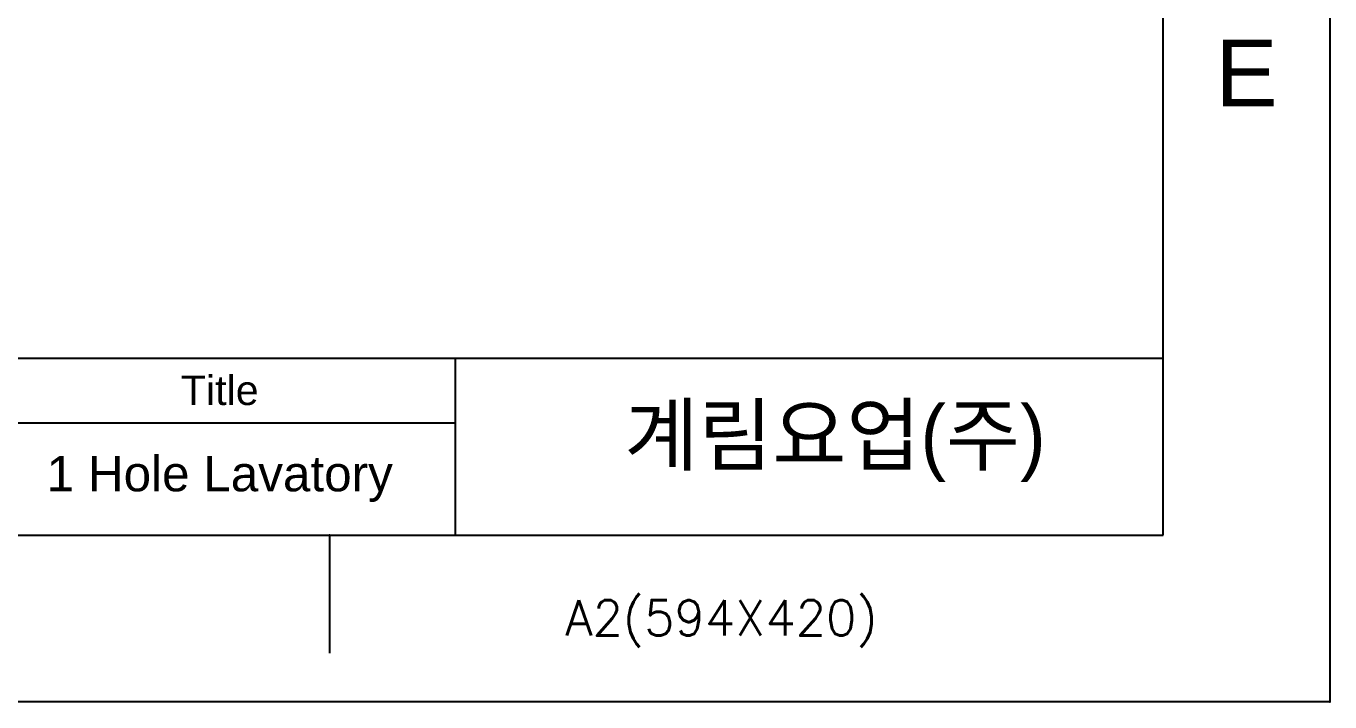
# Model space of a CAD drawing. Header units: millimetres. Extents: x 4812 to 5406, y -603 to -183.
# Drawn here: x 5295.9 to 5406.4, y -603.4 to -546.2 of the extents above; entities that cross this region are included whole.
import ezdxf

# ---------------------------------------------------------------- set-up
doc = ezdxf.new("R2010")
doc.units = ezdxf.units.MM
doc.header["$LTSCALE"] = 0.1
doc.linetypes.add('CENTERX2', pattern=[101.6, 63.5, -12.7, 12.7, -12.7])
doc.layers.add('FORM', color=7, linetype='Continuous')
doc.layers.add('TEXT', color=2, linetype='Continuous', lineweight=15)
doc.styles.add('ROMANS', font='romans')
doc.styles.get("Standard").update_dxf_attribs({"font": 'arial.ttf'})

msp = doc.modelspace()

# ---------------------------------------------------------------- linework, layer by layer
at = {"layer": 'FORM'}
for p, q in [((5392.3, -589.31), (5392.3, -197.52)), ((5121.75, -574.3), (5392.3, -574.3)), ((5332.28, -589.31), (5332.28, -574.3)), ((5121.75, -579.8), (5332.28, -579.8)), ((4826.54, -589.31), (5392.3, -589.31)), ((5321.58, -589.31), (5321.58, -599.31))]:
    msp.add_line(p, q, dxfattribs=at)
msp.add_lwpolyline([(4812.4, -183.38), (5406.44, -183.38), (5406.44, -603.45), (4812.4, -603.45)], close=True, dxfattribs=at)
msp.add_point((5321.58, -589.31), dxfattribs=at)
at = {"layer": 'FORM', "color": 7}
msp.add_point((5406.44, -603.45), dxfattribs=at)

# ---------------------------------------------------------------- texts
at = {"layer": 'FORM', "insert": (5399.37, -550.13), "char_height": 5.66, "attachment_point": 5}
msp.add_mtext_dynamic_manual_height_columns('E', width=10.0017, gutter_width=12.5, heights=[0], dxfattribs=at)
at = {"layer": 'TEXT', "style": 'ROMANS'}
msp.add_text(' A2(594X420)', height=3.0005, dxfattribs=at).set_placement((5339.53, -597.82))
at = {"layer": 'TEXT', "attachment_point": 5}
for s, insert, char_height in [('Title', (5312.28, -577.05), 2.5), ('1 Hole Lavatory', (5312.28, -584.55), 3.0005)]:
    msp.add_mtext_dynamic_manual_height_columns(s, width=40.0069, gutter_width=12.5, heights=[0], dxfattribs=dict(at, insert=insert, char_height=char_height))
at = {"layer": 'TEXT', "linetype": 'CENTERX2', "insert": (5364.47, -581.56), "char_height": 5.0009, "attachment_point": 5}
msp.add_mtext_dynamic_manual_height_columns('{\\fHYGothic-Medium|b0|i0|c129|p18;계림요업(주)}', width=60.0103, gutter_width=12.5, heights=[0], dxfattribs=at)

doc.saveas('drawing.dxf')
